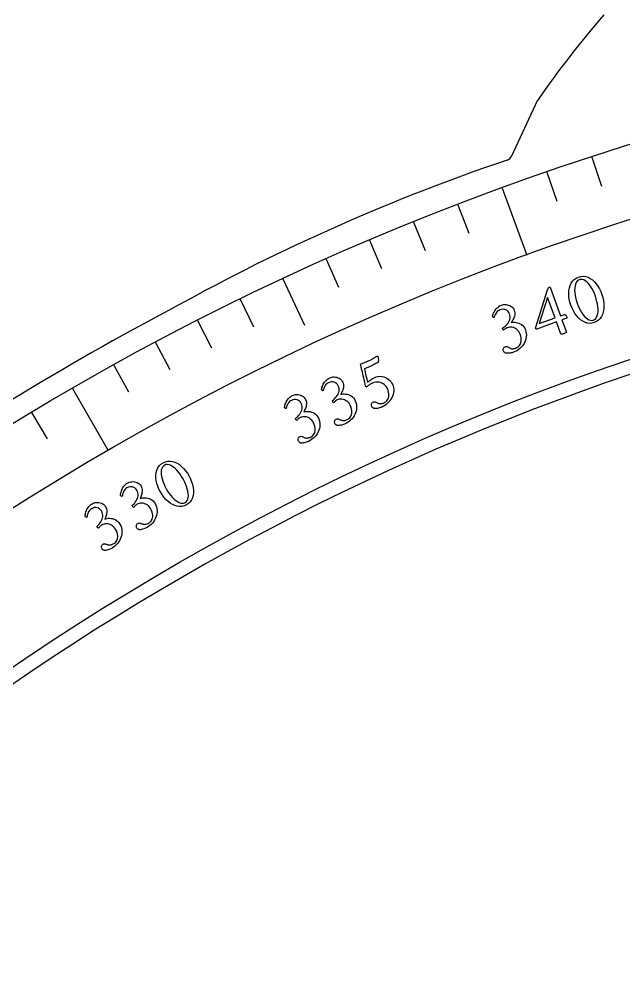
# Model space of a CAD drawing. Header units: millimetres. Extents: x -50 to 50, y -50 to 64.
# Drawn here: x -25.84 to -14.79, y 32.12 to 49.83 of the extents above; entities that cross this region are included whole.
import ezdxf

# ---------------------------------------------------------------- set-up
doc = ezdxf.new("R2010")
doc.units = ezdxf.units.MM
for name, color, linetype in [('CUT_INNER', 6, 'Continuous'), ('CUT_OUTER', 1, 'Continuous'), ('ENGRAVE', 7, 'Continuous'), ('ENGRAVE_FINE', 8, 'Continuous'), ('TEXT', 5, 'Continuous')]:
    doc.layers.add(name, color=color, linetype=linetype)

msp = doc.modelspace()

# ---------------------------------------------------------------- linework, layer by layer
at = {"layer": 'CUT_INNER'}
msp.add_arc((0.0002, -0.0001), 45.7499, 92.31774, 38.3206, dxfattribs=at)
at = {"layer": 'CUT_OUTER'}
msp.add_lwpolyline([(-16.8401, 47.3335), (-16.3688, 48.3432), (-16.3668, 48.3469)], dxfattribs=at)
for centre, radius, start, end in [((-1.6139, 38.2009), 17.905, 139.13869, 145.48257), ((-16.976, 47.3969), 0.15, 290.5588, 334.97724), ((-5.0409, 12.2017), 37.0139, 108.72505, 119.01322), ((1.2945, -1.5904), 52.1606, 117.75096, 125.38314)]:
    msp.add_arc(centre, radius, start, end, dxfattribs=at)
at = {"layer": 'ENGRAVE'}
for points in [[(-17.0138, 46.745), (-16.5661, 45.515)], [(-21.0231, 45.0843), (-20.628, 44.2369)], [(-24.8725, 43.0804), (-24.218, 41.9468)]]:
    msp.add_lwpolyline(points, dxfattribs=at)
for radius in [49.745, 48.436, 46.005]:
    msp.add_circle((0, 0), radius, dxfattribs=at)
at = {"layer": 'ENGRAVE_FINE'}
for points in [[(-15.3721, 47.3103), (-15.1987, 46.7768)], [(-16.1954, 47.0348), (-16.0127, 46.5044)], [(-17.827, 46.441), (-17.626, 45.9172)], [(-18.6348, 46.1228), (-18.4247, 45.6026)], [(-19.4369, 45.7905), (-19.2177, 45.2741)], [(-20.2331, 45.4443), (-20.0049, 44.9318)], [(-21.8068, 44.7105), (-21.5608, 44.2063)], [(-22.5838, 44.3231), (-22.3291, 43.8233)], [(-23.3539, 43.9222), (-23.0905, 43.4269)], [(-24.1169, 43.508), (-23.8449, 43.0173)], [(-25.6206, 42.6398), (-25.3316, 42.1589)]]:
    msp.add_lwpolyline(points, dxfattribs=at)
at = {"layer": 'TEXT'}
for points in [[(-15.6186, 45.1152), (-15.573, 45.127), (-15.5285, 45.1304), (-15.4852, 45.1254), (-15.4431, 45.1121), (-15.4027, 45.0915), (-15.3646, 45.0648), (-15.3287, 45.0321), (-15.2951, 44.9934), (-15.2644, 44.9498), (-15.237, 44.9026), (-15.2129, 44.8517), (-15.1921, 44.7972), (-15.1755, 44.7414), (-15.1638, 44.6863), (-15.1569, 44.6321), (-15.1549, 44.5787), (-15.158, 44.5275), (-15.1663, 44.4796), (-15.1799, 44.4351), (-15.1987, 44.3939), (-15.223, 44.3574), (-15.2532, 44.327), (-15.2891, 44.3025), (-15.3309, 44.2841), (-15.374, 44.2731), (-15.4167, 44.2704), (-15.4589, 44.2758), (-15.5007, 44.2894), (-15.5412, 44.31), (-15.5798, 44.3365), (-15.6162, 44.3688), (-15.6507, 44.4071), (-15.6824, 44.4502), (-15.7107, 44.497), (-15.7357, 44.5474), (-15.7572, 44.6016), (-15.7745, 44.6573), (-15.7869, 44.7122), (-15.7944, 44.7663), (-15.7968, 44.8197), (-15.7941, 44.871), (-15.7858, 44.919), (-15.772, 44.9637), (-15.7526, 45.0049), (-15.7276, 45.0415), (-15.697, 45.0721), (-15.6606, 45.0967), (-15.6186, 45.1152)], [(-15.5955, 45.07), (-15.6208, 45.0577), (-15.6421, 45.0399), (-15.6593, 45.0166), (-15.6725, 44.9877), (-15.6816, 44.9544), (-15.6871, 44.9177), (-15.6888, 44.8775), (-15.6868, 44.8339), (-15.6811, 44.7879), (-15.672, 44.7405), (-15.6594, 44.6918), (-15.6433, 44.6417), (-15.6248, 44.593), (-15.6043, 44.5474), (-15.582, 44.5047), (-15.5577, 44.465), (-15.5323, 44.4292), (-15.5064, 44.3983), (-15.4802, 44.3722), (-15.4536, 44.351), (-15.4271, 44.3356), (-15.4015, 44.3269), (-15.3767, 44.325), (-15.3526, 44.3298), (-15.326, 44.3426), (-15.3041, 44.361), (-15.2868, 44.385), (-15.2743, 44.4145), (-15.266, 44.4486), (-15.2615, 44.4862), (-15.2608, 44.5273), (-15.264, 44.5718), (-15.2707, 44.6186), (-15.2803, 44.6664), (-15.293, 44.7151), (-15.3087, 44.7649), (-15.3269, 44.8141), (-15.3469, 44.8599), (-15.3686, 44.9022), (-15.392, 44.9411), (-15.4166, 44.9758), (-15.4418, 45.0057), (-15.4675, 45.0308), (-15.4939, 45.051), (-15.5203, 45.0656), (-15.546, 45.0736), (-15.5711, 45.075), (-15.5955, 45.07)], [(-16.1571, 44.9297), (-16.1519, 44.931), (-16.1472, 44.931), (-16.1428, 44.9298), (-16.1389, 44.9273), (-16.1354, 44.9241), (-16.1326, 44.9207), (-16.1303, 44.917), (-16.1286, 44.9132), (-15.9466, 44.4065), (-15.8702, 44.4339), (-15.8666, 44.434), (-15.8625, 44.4321), (-15.8578, 44.4282), (-15.8526, 44.4223), (-15.8474, 44.4149), (-15.8426, 44.4066), (-15.8382, 44.3974), (-15.8342, 44.3873), (-15.8321, 44.3805), (-15.8307, 44.3744), (-15.8303, 44.3692), (-15.8307, 44.3648), (-15.9201, 44.3328), (-15.8393, 44.1077), (-15.8398, 44.1073), (-15.8411, 44.1061), (-15.8434, 44.1042), (-15.8466, 44.1014), (-15.8522, 44.0977), (-15.8616, 44.0932), (-15.8748, 44.0877), (-15.8919, 44.0814), (-15.9122, 44.0748), (-15.9272, 44.0716), (-15.937, 44.0718), (-15.9415, 44.0754), (-16.0214, 44.2963), (-16.3823, 44.1641), (-16.3862, 44.1651), (-16.3898, 44.1667), (-16.3932, 44.1689), (-16.3963, 44.1716), (-16.399, 44.1745), (-16.4012, 44.1774), (-16.4029, 44.1801), (-16.4042, 44.1828), (-16.1839, 44.8829), (-16.1817, 44.8884), (-16.1791, 44.8948), (-16.1761, 44.902), (-16.1726, 44.91), (-16.1688, 44.9175), (-16.1649, 44.9233), (-16.161, 44.9274), (-16.1571, 44.9297)], [(-16.184, 44.746), (-16.336, 44.2647), (-16.048, 44.3699)], [(-17.0236, 44.6056), (-17.0061, 44.6109), (-16.987, 44.6141), (-16.9661, 44.6153), (-16.9435, 44.6144), (-16.9204, 44.611), (-16.8978, 44.605), (-16.8758, 44.5962), (-16.8543, 44.5846), (-16.8346, 44.57), (-16.8177, 44.5521), (-16.8036, 44.5309), (-16.7923, 44.5064), (-16.7861, 44.486), (-16.7827, 44.4655), (-16.7822, 44.4449), (-16.7846, 44.4241), (-16.7891, 44.4036), (-16.795, 44.3839), (-16.8023, 44.365), (-16.8111, 44.3468), (-16.8204, 44.3298), (-16.8294, 44.3144), (-16.8382, 44.3006), (-16.8468, 44.2883), (-16.8266, 44.2916), (-16.8048, 44.2927), (-16.7815, 44.2915), (-16.7565, 44.2882), (-16.7311, 44.2822), (-16.7064, 44.2733), (-16.6824, 44.2614), (-16.659, 44.2465), (-16.6374, 44.2283), (-16.6186, 44.2063), (-16.6026, 44.1805), (-16.5894, 44.1509), (-16.5792, 44.1183), (-16.573, 44.086), (-16.5709, 44.0538), (-16.573, 44.0219), (-16.5785, 43.9907), (-16.5871, 43.9605), (-16.5987, 43.9315), (-16.6133, 43.9036), (-16.6304, 43.877), (-16.6498, 43.8522), (-16.6714, 43.829), (-16.6951, 43.8074), (-16.7206, 43.7879), (-16.7473, 43.7706), (-16.7753, 43.7557), (-16.8045, 43.7431), (-16.8178, 43.7385), (-16.833, 43.7342), (-16.85, 43.7302), (-16.8689, 43.7265), (-16.8886, 43.7237), (-16.9077, 43.7223), (-16.9264, 43.7222), (-16.9446, 43.7235), (-16.9485, 43.725), (-16.9536, 43.7275), (-16.9598, 43.7311), (-16.9672, 43.7358), (-16.9746, 43.7412), (-16.9807, 43.7474), (-16.9856, 43.7542), (-16.9892, 43.7617), (-16.9933, 43.7751), (-16.9948, 43.7881), (-16.9938, 43.8005), (-16.9902, 43.8123), (-16.9847, 43.823), (-16.9777, 43.8318), (-16.9694, 43.8387), (-16.9597, 43.8436), (-16.9469, 43.8471), (-16.9345, 43.8476), (-16.9225, 43.8449), (-16.9109, 43.8393), (-16.8996, 43.8323), (-16.8884, 43.826), (-16.8774, 43.8203), (-16.8665, 43.8151), (-16.8537, 43.8104), (-16.8406, 43.8073), (-16.8271, 43.806), (-16.8132, 43.8064), (-16.7994, 43.8081), (-16.7859, 43.8107), (-16.773, 43.8141), (-16.7604, 43.8184), (-16.7439, 43.8261), (-16.7282, 43.8361), (-16.7134, 43.8486), (-16.6993, 43.8634), (-16.687, 43.8808), (-16.6771, 43.9007), (-16.6699, 43.9231), (-16.6652, 43.9482), (-16.6639, 43.9758), (-16.667, 44.006), (-16.6743, 44.0388), (-16.686, 44.0742), (-16.6971, 44.099), (-16.7105, 44.1211), (-16.7263, 44.1406), (-16.7445, 44.1574), (-16.7643, 44.1715), (-16.7851, 44.1829), (-16.8069, 44.1917), (-16.8296, 44.1977), (-16.8525, 44.2007), (-16.8748, 44.2006), (-16.8966, 44.1973), (-16.9179, 44.1909), (-16.9283, 44.1864), (-16.9384, 44.1811), (-16.9483, 44.175), (-16.958, 44.168), (-16.967, 44.1611), (-16.975, 44.1551), (-16.982, 44.1501), (-16.9879, 44.146), (-16.9934, 44.1502), (-16.9982, 44.1552), (-17.0021, 44.1611), (-17.0053, 44.1678), (-17.0068, 44.1721), (-17.0076, 44.1759), (-17.008, 44.1791), (-17.0077, 44.1819), (-16.985, 44.1982), (-16.9635, 44.2157), (-16.9432, 44.2344), (-16.9241, 44.2544), (-16.9071, 44.2753), (-16.8929, 44.2972), (-16.8815, 44.3199), (-16.873, 44.3435), (-16.8682, 44.3679), (-16.8676, 44.3932), (-16.8715, 44.4193), (-16.8797, 44.4464), (-16.8912, 44.47), (-16.9064, 44.4897), (-16.9252, 44.5057), (-16.9477, 44.5178), (-16.9724, 44.5254), (-16.998, 44.5278), (-17.0245, 44.525), (-17.0518, 44.5169), (-17.0712, 44.5082), (-17.0883, 44.4975), (-17.1032, 44.485), (-17.1158, 44.4706), (-17.1265, 44.4556), (-17.1356, 44.4409), (-17.1431, 44.4267), (-17.1489, 44.4129), (-17.1535, 44.4006), (-17.1575, 44.3907), (-17.1608, 44.3832), (-17.1634, 44.3781), (-17.1663, 44.3776), (-17.1696, 44.3783), (-17.1733, 44.3802), (-17.1775, 44.3831), (-17.1815, 44.3868), (-17.185, 44.3907), (-17.1877, 44.3949), (-17.1898, 44.3994), (-17.185, 44.4183), (-17.1787, 44.4376), (-17.1708, 44.4572), (-17.1615, 44.477), (-17.1505, 44.4967), (-17.1379, 44.5157), (-17.1236, 44.534), (-17.1076, 44.5517), (-17.0897, 44.5681), (-17.0697, 44.5825), (-17.0477, 44.595), (-17.0236, 44.6056)], [(-19.3542, 43.2759), (-19.3175, 43.2899), (-19.2816, 43.2984), (-19.2468, 43.3015), (-19.2129, 43.2991), (-19.1805, 43.2923), (-19.1502, 43.282), (-19.1219, 43.2682), (-19.0956, 43.2509), (-19.072, 43.2308), (-19.0518, 43.2089), (-19.0349, 43.1849), (-19.0214, 43.159), (-19.0093, 43.127), (-19.0014, 43.0951), (-18.9975, 43.0631), (-18.9978, 43.0311), (-19.0016, 42.9996), (-19.0085, 42.969), (-19.0184, 42.9394), (-19.0314, 42.9107), (-19.0471, 42.8833), (-19.065, 42.8573), (-19.0853, 42.833), (-19.1078, 42.8102), (-19.1322, 42.7892), (-19.1579, 42.7705), (-19.185, 42.7541), (-19.2135, 42.7398), (-19.2265, 42.7345), (-19.2414, 42.7294), (-19.2582, 42.7245), (-19.2768, 42.7197), (-19.2963, 42.7158), (-19.3153, 42.7133), (-19.334, 42.7122), (-19.3522, 42.7125), (-19.3562, 42.7138), (-19.3614, 42.716), (-19.3679, 42.7192), (-19.3755, 42.7234), (-19.3832, 42.7285), (-19.3896, 42.7343), (-19.3949, 42.7409), (-19.3989, 42.7481), (-19.4037, 42.7613), (-19.4059, 42.7741), (-19.4056, 42.7866), (-19.4027, 42.7986), (-19.3978, 42.8096), (-19.3913, 42.8187), (-19.3834, 42.8261), (-19.374, 42.8316), (-19.3614, 42.8358), (-19.349, 42.8369), (-19.3369, 42.835), (-19.325, 42.8299), (-19.3134, 42.8236), (-19.3019, 42.8179), (-19.2905, 42.8128), (-19.2794, 42.8083), (-19.2663, 42.8043), (-19.253, 42.802), (-19.2395, 42.8014), (-19.2256, 42.8026), (-19.2119, 42.8051), (-19.1987, 42.8084), (-19.1859, 42.8125), (-19.1736, 42.8175), (-19.1575, 42.8261), (-19.1425, 42.837), (-19.1283, 42.8502), (-19.1151, 42.8658), (-19.1037, 42.8838), (-19.0951, 42.9042), (-19.0891, 42.9271), (-19.0858, 42.9524), (-19.086, 42.98), (-19.0907, 43.01), (-19.0999, 43.0423), (-19.1136, 43.077), (-19.1237, 43.0964), (-19.1365, 43.1152), (-19.1519, 43.1333), (-19.17, 43.1506), (-19.1906, 43.1661), (-19.2134, 43.1788), (-19.2385, 43.1884), (-19.2658, 43.1952), (-19.2953, 43.1978), (-19.3268, 43.1949), (-19.3604, 43.1867), (-19.3959, 43.173), (-19.4068, 43.1676), (-19.4192, 43.1608), (-19.4331, 43.1524), (-19.4483, 43.1425), (-19.4631, 43.1322), (-19.4753, 43.1228), (-19.485, 43.1143), (-19.4922, 43.1066), (-19.4943, 43.1061), (-19.4965, 43.1063), (-19.4991, 43.1073), (-19.5018, 43.1091), (-19.5046, 43.1114), (-19.5069, 43.1139), (-19.5089, 43.1167), (-19.5105, 43.1198), (-19.5193, 43.158), (-19.5281, 43.1962), (-19.5369, 43.2344), (-19.5457, 43.2727), (-19.5543, 43.3103), (-19.5626, 43.3466), (-19.5706, 43.3815), (-19.5783, 43.4152), (-19.5855, 43.4467), (-19.5923, 43.4751), (-19.5985, 43.5003), (-19.6041, 43.5225), (-19.418, 43.6058), (-19.405, 43.6118), (-19.392, 43.6181), (-19.379, 43.6249), (-19.366, 43.632), (-19.3536, 43.6391), (-19.3423, 43.6457), (-19.3322, 43.652), (-19.3233, 43.6578), (-19.3159, 43.6627), (-19.3107, 43.6662), (-19.3076, 43.6683), (-19.3065, 43.669), (-19.3026, 43.6686), (-19.299, 43.6682), (-19.2957, 43.6678), (-19.2927, 43.6675), (-19.2901, 43.6669), (-19.2879, 43.6658), (-19.2861, 43.6641), (-19.2848, 43.6618), (-19.2839, 43.659), (-19.2829, 43.6545), (-19.2818, 43.6481), (-19.2805, 43.64), (-19.2794, 43.6307), (-19.2786, 43.6208), (-19.2781, 43.6103), (-19.2779, 43.5991), (-19.2782, 43.5879), (-19.2792, 43.5771), (-19.2809, 43.5668), (-19.2833, 43.557), (-19.2963, 43.5497), (-19.3106, 43.5418), (-19.3261, 43.5334), (-19.343, 43.5244), (-19.3614, 43.5149), (-19.3815, 43.5049), (-19.4034, 43.4946), (-19.4271, 43.4839), (-19.5328, 43.4365), (-19.5259, 43.4057), (-19.5188, 43.3747), (-19.5115, 43.3436), (-19.504, 43.3122), (-19.4966, 43.2811), (-19.4896, 43.2506), (-19.483, 43.2209), (-19.4768, 43.1918), (-19.4651, 43.2029), (-19.4513, 43.2145), (-19.4354, 43.2267), (-19.4172, 43.2393), (-19.3988, 43.2512), (-19.3822, 43.2613), (-19.3673, 43.2696), (-19.3542, 43.2759)], [(-20.1658, 43.2759), (-20.1488, 43.2824), (-20.1299, 43.287), (-20.1092, 43.2896), (-20.0866, 43.2903), (-20.0633, 43.2887), (-20.0403, 43.2842), (-20.0177, 43.277), (-19.9955, 43.267), (-19.9748, 43.2539), (-19.9566, 43.2372), (-19.9411, 43.2171), (-19.9281, 43.1934), (-19.9204, 43.1736), (-19.9156, 43.1534), (-19.9136, 43.1328), (-19.9145, 43.1119), (-19.9175, 43.0911), (-19.922, 43.0711), (-19.928, 43.0517), (-19.9354, 43.0329), (-19.9434, 43.0153), (-19.9514, 42.9993), (-19.9592, 42.9849), (-19.9668, 42.9721), (-19.9469, 42.9768), (-19.9253, 42.9794), (-19.9019, 42.9799), (-19.8768, 42.9783), (-19.851, 42.9742), (-19.8258, 42.9671), (-19.8009, 42.9569), (-19.7766, 42.9437), (-19.7537, 42.9271), (-19.7334, 42.9065), (-19.7156, 42.8819), (-19.7003, 42.8534), (-19.6877, 42.8216), (-19.6793, 42.7897), (-19.6749, 42.7578), (-19.6747, 42.7259), (-19.678, 42.6943), (-19.6844, 42.6636), (-19.6939, 42.6339), (-19.7064, 42.605), (-19.7216, 42.5772), (-19.7392, 42.5511), (-19.759, 42.5264), (-19.7812, 42.5032), (-19.8052, 42.4819), (-19.8306, 42.4628), (-19.8575, 42.4459), (-19.8857, 42.4312), (-19.8986, 42.4257), (-19.9135, 42.4203), (-19.9302, 42.4151), (-19.9488, 42.4101), (-19.9682, 42.4059), (-19.9872, 42.4031), (-20.0058, 42.4017), (-20.024, 42.4017), (-20.028, 42.4029), (-20.0333, 42.4051), (-20.0398, 42.4082), (-20.0475, 42.4123), (-20.0552, 42.4172), (-20.0618, 42.4229), (-20.0671, 42.4294), (-20.0713, 42.4366), (-20.0763, 42.4497), (-20.0787, 42.4625), (-20.0786, 42.4749), (-20.0759, 42.487), (-20.0711, 42.4981), (-20.0648, 42.5073), (-20.057, 42.5148), (-20.0477, 42.5204), (-20.0352, 42.5248), (-20.0228, 42.5261), (-20.0107, 42.5244), (-19.9987, 42.5195), (-19.9869, 42.5134), (-19.9753, 42.5079), (-19.9639, 42.503), (-19.9527, 42.4987), (-19.9396, 42.4948), (-19.9263, 42.4927), (-19.9127, 42.4924), (-19.8989, 42.4938), (-19.8852, 42.4965), (-19.872, 42.5), (-19.8593, 42.5043), (-19.8471, 42.5095), (-19.8312, 42.5183), (-19.8163, 42.5295), (-19.8023, 42.543), (-19.7894, 42.5588), (-19.7783, 42.5769), (-19.7699, 42.5975), (-19.7643, 42.6204), (-19.7614, 42.6458), (-19.7621, 42.6734), (-19.7673, 42.7033), (-19.777, 42.7355), (-19.7912, 42.7699), (-19.804, 42.7939), (-19.819, 42.815), (-19.8361, 42.8333), (-19.8555, 42.8488), (-19.8763, 42.8614), (-19.8978, 42.8713), (-19.9201, 42.8785), (-19.9432, 42.8828), (-19.9662, 42.8842), (-19.9885, 42.8825), (-20.01, 42.8777), (-20.0308, 42.8698), (-20.0408, 42.8646), (-20.0505, 42.8586), (-20.06, 42.8518), (-20.0691, 42.8441), (-20.0777, 42.8365), (-20.0852, 42.83), (-20.0918, 42.8245), (-20.0974, 42.82), (-20.1032, 42.8238), (-20.1083, 42.8284), (-20.1127, 42.834), (-20.1163, 42.8405), (-20.1181, 42.8447), (-20.1192, 42.8484), (-20.1198, 42.8516), (-20.1197, 42.8544), (-20.0982, 42.8722), (-20.078, 42.8913), (-20.0591, 42.9114), (-20.0415, 42.9326), (-20.026, 42.9548), (-20.0134, 42.9776), (-20.0037, 43.001), (-19.9969, 43.0251), (-19.9938, 43.0499), (-19.9951, 43.0751), (-20.0008, 43.101), (-20.011, 43.1273), (-20.0241, 43.15), (-20.0407, 43.1687), (-20.0606, 43.1832), (-20.0838, 43.1937), (-20.1091, 43.1995), (-20.1348, 43.2001), (-20.161, 43.1954), (-20.1876, 43.1854), (-20.2063, 43.1753), (-20.2226, 43.1634), (-20.2366, 43.1499), (-20.2482, 43.1347), (-20.2578, 43.1189), (-20.2658, 43.1036), (-20.2722, 43.0889), (-20.277, 43.0748), (-20.2808, 43.0621), (-20.284, 43.0519), (-20.2868, 43.0442), (-20.289, 43.039), (-20.2919, 43.0383), (-20.2952, 43.0388), (-20.2991, 43.0403), (-20.3034, 43.043), (-20.3078, 43.0464), (-20.3114, 43.05), (-20.3145, 43.054), (-20.3169, 43.0583), (-20.3134, 43.0776), (-20.3085, 43.0972), (-20.3021, 43.1173), (-20.2942, 43.1378), (-20.2847, 43.1582), (-20.2734, 43.178), (-20.2605, 43.1974), (-20.2458, 43.2161), (-20.2291, 43.2337), (-20.2102, 43.2496), (-20.1891, 43.2636), (-20.1658, 43.2759)], [(-20.8464, 42.9521), (-20.8295, 42.9589), (-20.8107, 42.9638), (-20.79, 42.9668), (-20.7675, 42.9679), (-20.7441, 42.9666), (-20.7211, 42.9625), (-20.6984, 42.9556), (-20.676, 42.946), (-20.6551, 42.9332), (-20.6367, 42.9168), (-20.6208, 42.8969), (-20.6074, 42.8735), (-20.5994, 42.8537), (-20.5943, 42.8336), (-20.592, 42.8131), (-20.5925, 42.7922), (-20.5952, 42.7714), (-20.5994, 42.7512), (-20.6051, 42.7317), (-20.6122, 42.7129), (-20.62, 42.6951), (-20.6276, 42.679), (-20.6352, 42.6645), (-20.6427, 42.6515), (-20.6228, 42.6565), (-20.6012, 42.6595), (-20.5779, 42.6604), (-20.5527, 42.6592), (-20.5269, 42.6555), (-20.5015, 42.6488), (-20.4765, 42.639), (-20.452, 42.6262), (-20.4288, 42.6099), (-20.4082, 42.5896), (-20.39, 42.5654), (-20.3743, 42.5371), (-20.3612, 42.5055), (-20.3523, 42.4738), (-20.3474, 42.4419), (-20.3467, 42.41), (-20.3495, 42.3784), (-20.3554, 42.3476), (-20.3644, 42.3177), (-20.3765, 42.2886), (-20.3913, 42.2606), (-20.4084, 42.2342), (-20.4279, 42.2092), (-20.4497, 42.1856), (-20.4733, 42.164), (-20.4985, 42.1445), (-20.525, 42.1272), (-20.553, 42.112), (-20.5659, 42.1063), (-20.5806, 42.1007), (-20.5972, 42.0953), (-20.6158, 42.0899), (-20.6351, 42.0854), (-20.654, 42.0823), (-20.6726, 42.0806), (-20.6908, 42.0803), (-20.6949, 42.0815), (-20.7002, 42.0835), (-20.7067, 42.0866), (-20.7145, 42.0905), (-20.7223, 42.0954), (-20.7289, 42.101), (-20.7344, 42.1073), (-20.7387, 42.1145), (-20.7439, 42.1275), (-20.7465, 42.1402), (-20.7466, 42.1527), (-20.744, 42.1648), (-20.7395, 42.1759), (-20.7333, 42.1853), (-20.7256, 42.1929), (-20.7164, 42.1987), (-20.7039, 42.2033), (-20.6916, 42.2048), (-20.6794, 42.2032), (-20.6674, 42.1985), (-20.6555, 42.1926), (-20.6439, 42.1873), (-20.6324, 42.1826), (-20.6211, 42.1784), (-20.6079, 42.1748), (-20.5946, 42.1729), (-20.581, 42.1728), (-20.5672, 42.1744), (-20.5536, 42.1773), (-20.5404, 42.181), (-20.5278, 42.1855), (-20.5156, 42.1909), (-20.4999, 42.2), (-20.4851, 42.2114), (-20.4714, 42.2251), (-20.4587, 42.2411), (-20.4479, 42.2594), (-20.4399, 42.2801), (-20.4346, 42.3031), (-20.4321, 42.3285), (-20.4332, 42.3561), (-20.4389, 42.386), (-20.4491, 42.418), (-20.4638, 42.4522), (-20.477, 42.4759), (-20.4924, 42.4968), (-20.5098, 42.5148), (-20.5294, 42.53), (-20.5504, 42.5423), (-20.5721, 42.5519), (-20.5945, 42.5587), (-20.6176, 42.5627), (-20.6407, 42.5637), (-20.6629, 42.5617), (-20.6844, 42.5565), (-20.705, 42.5482), (-20.7149, 42.5429), (-20.7246, 42.5367), (-20.7339, 42.5298), (-20.7429, 42.522), (-20.7513, 42.5143), (-20.7588, 42.5076), (-20.7653, 42.502), (-20.7708, 42.4975), (-20.7767, 42.5011), (-20.7819, 42.5057), (-20.7863, 42.5112), (-20.7901, 42.5176), (-20.7919, 42.5218), (-20.7931, 42.5255), (-20.7937, 42.5287), (-20.7937, 42.5314), (-20.7725, 42.5496), (-20.7526, 42.569), (-20.734, 42.5894), (-20.7167, 42.6109), (-20.7016, 42.6333), (-20.6893, 42.6563), (-20.68, 42.6799), (-20.6736, 42.7041), (-20.6709, 42.7289), (-20.6726, 42.7541), (-20.6787, 42.7799), (-20.6893, 42.8061), (-20.7028, 42.8286), (-20.7196, 42.8469), (-20.7397, 42.8612), (-20.7632, 42.8713), (-20.7885, 42.8767), (-20.8142, 42.8769), (-20.8403, 42.8717), (-20.8668, 42.8614), (-20.8853, 42.8509), (-20.9015, 42.8388), (-20.9152, 42.8251), (-20.9266, 42.8097), (-20.9359, 42.7937), (-20.9437, 42.7783), (-20.9499, 42.7635), (-20.9545, 42.7493), (-20.958, 42.7366), (-20.9611, 42.7264), (-20.9637, 42.7186), (-20.9659, 42.7133), (-20.9687, 42.7126), (-20.972, 42.713), (-20.9759, 42.7145), (-20.9804, 42.7171), (-20.9847, 42.7204), (-20.9885, 42.724), (-20.9916, 42.728), (-20.9941, 42.7322), (-20.9909, 42.7515), (-20.9863, 42.7713), (-20.9802, 42.7915), (-20.9726, 42.8121), (-20.9634, 42.8326), (-20.9525, 42.8526), (-20.9398, 42.8722), (-20.9254, 42.8912), (-20.909, 42.909), (-20.8904, 42.9251), (-20.8695, 42.9395), (-20.8464, 42.9521)], [(-23.2155, 41.7177), (-23.1726, 41.7372), (-23.1294, 41.7483), (-23.0859, 41.7509), (-23.0421, 41.7451), (-22.9987, 41.7318), (-22.9566, 41.7122), (-22.9156, 41.6862), (-22.8758, 41.6538), (-22.8379, 41.6163), (-22.8027, 41.5745), (-22.7702, 41.5286), (-22.7403, 41.4786), (-22.7142, 41.4264), (-22.6931, 41.3743), (-22.6769, 41.3221), (-22.6657, 41.2699), (-22.6598, 41.2188), (-22.6597, 41.1702), (-22.6653, 41.124), (-22.6767, 41.0802), (-22.6944, 41.0401), (-22.7187, 41.0049), (-22.7499, 40.9745), (-22.7878, 40.9491), (-22.8284, 40.9309), (-22.8699, 40.9207), (-22.9124, 40.9187), (-22.9559, 40.9248), (-22.9995, 40.9381), (-23.042, 40.9575), (-23.0836, 40.983), (-23.1241, 41.0148), (-23.1628, 41.0517), (-23.1989, 41.0928), (-23.2322, 41.1382), (-23.2628, 41.1878), (-23.2895, 41.2396), (-23.3113, 41.2915), (-23.328, 41.3435), (-23.3397, 41.3957), (-23.3459, 41.4467), (-23.3461, 41.4954), (-23.3402, 41.5418), (-23.3283, 41.5858), (-23.3101, 41.6262), (-23.2852, 41.6616), (-23.2537, 41.6921), (-23.2155, 41.7177)], [(-23.1849, 41.6771), (-23.2077, 41.6607), (-23.2256, 41.6394), (-23.2385, 41.6135), (-23.2464, 41.5828), (-23.2497, 41.5484), (-23.2486, 41.5112), (-23.2433, 41.4714), (-23.2338, 41.4288), (-23.2202, 41.3845), (-23.203, 41.3394), (-23.1821, 41.2936), (-23.1576, 41.247), (-23.1309, 41.2023), (-23.1028, 41.1609), (-23.0734, 41.1228), (-23.0426, 41.0879), (-23.0113, 41.0571), (-22.9805, 41.0311), (-22.9502, 41.01), (-22.9203, 40.9937), (-22.8916, 40.9831), (-22.8648, 40.979), (-22.84, 40.9815), (-22.8171, 40.9904), (-22.7932, 41.0076), (-22.7748, 41.0295), (-22.762, 41.0561), (-22.7547, 41.0874), (-22.7525, 41.1224), (-22.7546, 41.1602), (-22.7611, 41.2008), (-22.772, 41.2441), (-22.7866, 41.289), (-22.8044, 41.3344), (-22.8254, 41.3802), (-22.8494, 41.4265), (-22.876, 41.4718), (-22.9036, 41.5134), (-22.9323, 41.5513), (-22.9621, 41.5856), (-22.9923, 41.6155), (-23.0223, 41.6406), (-23.0521, 41.6608), (-23.0816, 41.6761), (-23.11, 41.6859), (-23.1368, 41.6893), (-23.1617, 41.6864), (-23.1849, 41.6771)], [(-23.8608, 41.3536), (-23.8444, 41.3616), (-23.8261, 41.3678), (-23.8056, 41.3722), (-23.7832, 41.3749), (-23.7598, 41.3753), (-23.7365, 41.3729), (-23.7134, 41.3677), (-23.6904, 41.3597), (-23.6686, 41.3484), (-23.6491, 41.3334), (-23.6318, 41.3146), (-23.6168, 41.2922), (-23.6074, 41.2731), (-23.6009, 41.2534), (-23.5971, 41.2331), (-23.5962, 41.2122), (-23.5974, 41.1912), (-23.6001, 41.1708), (-23.6043, 41.151), (-23.6101, 41.1317), (-23.6166, 41.1134), (-23.6231, 41.0968), (-23.6296, 41.0817), (-23.6361, 41.0683), (-23.6167, 41.0747), (-23.5954, 41.0792), (-23.5721, 41.0818), (-23.547, 41.0824), (-23.521, 41.0806), (-23.4951, 41.0756), (-23.4695, 41.0677), (-23.4441, 41.0567), (-23.4199, 41.0421), (-23.3978, 41.0233), (-23.3779, 41.0004), (-23.3602, 40.9733), (-23.345, 40.9427), (-23.3338, 40.9118), (-23.3267, 40.8803), (-23.3236, 40.8485), (-23.3242, 40.8168), (-23.3279, 40.7857), (-23.3347, 40.7552), (-23.3447, 40.7253), (-23.3574, 40.6964), (-23.3726, 40.6687), (-23.3903, 40.6424), (-23.4103, 40.6174), (-23.4324, 40.5941), (-23.4561, 40.5728), (-23.4813, 40.5537), (-23.5082, 40.5366), (-23.5206, 40.53), (-23.5349, 40.5233), (-23.5511, 40.5167), (-23.5692, 40.5101), (-23.5881, 40.5042), (-23.6068, 40.4997), (-23.6252, 40.4967), (-23.6434, 40.4951), (-23.6475, 40.496), (-23.6529, 40.4977), (-23.6596, 40.5002), (-23.6677, 40.5036), (-23.6758, 40.5079), (-23.6828, 40.513), (-23.6887, 40.519), (-23.6935, 40.5258), (-23.6996, 40.5384), (-23.7032, 40.5509), (-23.7041, 40.5633), (-23.7025, 40.5756), (-23.6987, 40.587), (-23.6932, 40.5968), (-23.6861, 40.6049), (-23.6773, 40.6114), (-23.6652, 40.6168), (-23.653, 40.6192), (-23.6408, 40.6185), (-23.6284, 40.6147), (-23.6162, 40.6097), (-23.6041, 40.6052), (-23.5924, 40.6013), (-23.5808, 40.5979), (-23.5674, 40.5953), (-23.5539, 40.5943), (-23.5404, 40.5952), (-23.5268, 40.5978), (-23.5134, 40.6016), (-23.5005, 40.6063), (-23.4882, 40.6117), (-23.4765, 40.618), (-23.4614, 40.6281), (-23.4475, 40.6405), (-23.4348, 40.6552), (-23.4233, 40.6721), (-23.4139, 40.6911), (-23.4073, 40.7123), (-23.4037, 40.7357), (-23.403, 40.7612), (-23.4061, 40.7886), (-23.4139, 40.818), (-23.4264, 40.8492), (-23.4435, 40.8822), (-23.4584, 40.905), (-23.4751, 40.9247), (-23.4938, 40.9415), (-23.5144, 40.9552), (-23.5362, 40.966), (-23.5586, 40.974), (-23.5814, 40.9791), (-23.6048, 40.9815), (-23.6279, 40.9809), (-23.6499, 40.9772), (-23.6709, 40.9706), (-23.6909, 40.9608), (-23.7004, 40.9548), (-23.7096, 40.948), (-23.7184, 40.9403), (-23.7269, 40.9319), (-23.7347, 40.9236), (-23.7417, 40.9165), (-23.7477, 40.9104), (-23.7529, 40.9055), (-23.7591, 40.9087), (-23.7645, 40.9129), (-23.7694, 40.9181), (-23.7736, 40.9242), (-23.7757, 40.9282), (-23.7772, 40.9318), (-23.778, 40.935), (-23.7782, 40.9377), (-23.7583, 40.9574), (-23.7399, 40.9781), (-23.7228, 40.9998), (-23.7071, 41.0225), (-23.6936, 41.0459), (-23.683, 41.0697), (-23.6754, 41.094), (-23.6707, 41.1186), (-23.6698, 41.1435), (-23.6733, 41.1685), (-23.6812, 41.1938), (-23.6936, 41.2191), (-23.7087, 41.2406), (-23.7268, 41.2577), (-23.7479, 41.2705), (-23.772, 41.2789), (-23.7976, 41.2825), (-23.8233, 41.2808), (-23.849, 41.2739), (-23.8747, 41.2616), (-23.8924, 41.2499), (-23.9076, 41.2367), (-23.9204, 41.222), (-23.9306, 41.2058), (-23.9388, 41.1892), (-23.9454, 41.1733), (-23.9505, 41.1581), (-23.9541, 41.1436), (-23.9567, 41.1307), (-23.9591, 41.1202), (-23.9611, 41.1123), (-23.9629, 41.1069), (-23.9657, 41.106), (-23.969, 41.1061), (-23.973, 41.1074), (-23.9776, 41.1096), (-23.9822, 41.1126), (-23.9862, 41.116), (-23.9896, 41.1196), (-23.9924, 41.1237), (-23.9906, 41.1432), (-23.9874, 41.1632), (-23.9828, 41.1838), (-23.9767, 41.2049), (-23.969, 41.226), (-23.9595, 41.2468), (-23.9483, 41.2672), (-23.9353, 41.2871), (-23.9202, 41.3061), (-23.9027, 41.3235), (-23.8829, 41.3394), (-23.8608, 41.3536)], [(-24.5106, 40.9718), (-24.4944, 40.98), (-24.4761, 40.9865), (-24.4557, 40.9913), (-24.4333, 40.9943), (-24.4099, 40.9951), (-24.3866, 40.9931), (-24.3634, 40.9882), (-24.3403, 40.9805), (-24.3183, 40.9696), (-24.2986, 40.9549), (-24.281, 40.9365), (-24.2656, 40.9143), (-24.256, 40.8953), (-24.2491, 40.8757), (-24.2451, 40.8555), (-24.2438, 40.8346), (-24.2446, 40.8136), (-24.247, 40.7932), (-24.251, 40.7733), (-24.2564, 40.7539), (-24.2626, 40.7355), (-24.2689, 40.7188), (-24.2751, 40.7036), (-24.2814, 40.6901), (-24.2621, 40.6968), (-24.2409, 40.7017), (-24.2177, 40.7046), (-24.1925, 40.7056), (-24.1665, 40.7042), (-24.1406, 40.6996), (-24.1149, 40.6921), (-24.0893, 40.6815), (-24.0648, 40.6673), (-24.0425, 40.6489), (-24.0222, 40.6263), (-24.0041, 40.5995), (-23.9883, 40.5691), (-23.9767, 40.5383), (-23.9691, 40.507), (-23.9655, 40.4753), (-23.9656, 40.4435), (-23.9688, 40.4124), (-23.9751, 40.3818), (-23.9846, 40.3517), (-23.9969, 40.3226), (-24.0117, 40.2947), (-24.0289, 40.2681), (-24.0486, 40.2428), (-24.0703, 40.2191), (-24.0936, 40.1975), (-24.1185, 40.178), (-24.1451, 40.1605), (-24.1574, 40.1537), (-24.1716, 40.1468), (-24.1877, 40.1399), (-24.2057, 40.133), (-24.2245, 40.1268), (-24.2431, 40.122), (-24.2615, 40.1187), (-24.2797, 40.1169), (-24.2838, 40.1177), (-24.2892, 40.1193), (-24.296, 40.1217), (-24.3041, 40.125), (-24.3123, 40.1291), (-24.3194, 40.1341), (-24.3254, 40.14), (-24.3303, 40.1467), (-24.3366, 40.1592), (-24.3403, 40.1717), (-24.3415, 40.1841), (-24.34, 40.1964), (-24.3364, 40.2079), (-24.3311, 40.2177), (-24.3241, 40.226), (-24.3154, 40.2325), (-24.3034, 40.2382), (-24.2913, 40.2408), (-24.279, 40.2403), (-24.2666, 40.2367), (-24.2543, 40.2318), (-24.2422, 40.2275), (-24.2303, 40.2238), (-24.2187, 40.2207), (-24.2053, 40.2182), (-24.1918, 40.2175), (-24.1783, 40.2185), (-24.1647, 40.2213), (-24.1513, 40.2254), (-24.1386, 40.2303), (-24.1264, 40.2359), (-24.1147, 40.2423), (-24.0998, 40.2527), (-24.0861, 40.2653), (-24.0737, 40.2802), (-24.0624, 40.2972), (-24.0533, 40.3165), (-24.0471, 40.3378), (-24.0438, 40.3612), (-24.0435, 40.3867), (-24.0471, 40.4141), (-24.0553, 40.4433), (-24.0683, 40.4743), (-24.0859, 40.5071), (-24.1011, 40.5296), (-24.1182, 40.5491), (-24.1372, 40.5655), (-24.158, 40.5789), (-24.18, 40.5894), (-24.2024, 40.597), (-24.2253, 40.6018), (-24.2487, 40.6038), (-24.2718, 40.6028), (-24.2938, 40.5988), (-24.3147, 40.5918), (-24.3345, 40.5818), (-24.344, 40.5756), (-24.353, 40.5686), (-24.3617, 40.5608), (-24.37, 40.5523), (-24.3777, 40.5439), (-24.3846, 40.5366), (-24.3906, 40.5305), (-24.3957, 40.5254), (-24.4019, 40.5286), (-24.4074, 40.5327), (-24.4123, 40.5378), (-24.4166, 40.5439), (-24.4188, 40.5478), (-24.4203, 40.5514), (-24.4212, 40.5546), (-24.4214, 40.5573), (-24.4019, 40.5773), (-24.3838, 40.5983), (-24.367, 40.6202), (-24.3517, 40.6432), (-24.3385, 40.6668), (-24.3283, 40.6908), (-24.3211, 40.7151), (-24.3168, 40.7398), (-24.3163, 40.7647), (-24.3202, 40.7897), (-24.3285, 40.8148), (-24.3413, 40.84), (-24.3568, 40.8612), (-24.3751, 40.8781), (-24.3964, 40.8905), (-24.4206, 40.8985), (-24.4463, 40.9017), (-24.4719, 40.8996), (-24.4975, 40.8923), (-24.523, 40.8796), (-24.5406, 40.8676), (-24.5556, 40.8542), (-24.5681, 40.8392), (-24.578, 40.8229), (-24.586, 40.8062), (-24.5924, 40.7902), (-24.5972, 40.7749), (-24.6006, 40.7603), (-24.603, 40.7474), (-24.6052, 40.7369), (-24.6071, 40.729), (-24.6088, 40.7235), (-24.6116, 40.7226), (-24.6149, 40.7227), (-24.6189, 40.7238), (-24.6236, 40.726), (-24.6282, 40.7289), (-24.6323, 40.7322), (-24.6357, 40.7358), (-24.6385, 40.7399), (-24.6371, 40.7594), (-24.6342, 40.7794), (-24.6299, 40.8001), (-24.6241, 40.8213), (-24.6168, 40.8425), (-24.6076, 40.8634), (-24.5967, 40.884), (-24.584, 40.9042), (-24.5692, 40.9234), (-24.5521, 40.9411), (-24.5325, 40.9572), (-24.5106, 40.9718)]]:
    msp.add_lwpolyline(points, close=True, dxfattribs=at)

doc.saveas('drawing.dxf')
